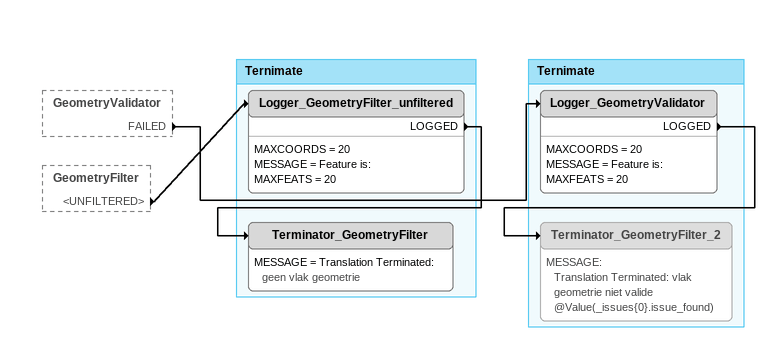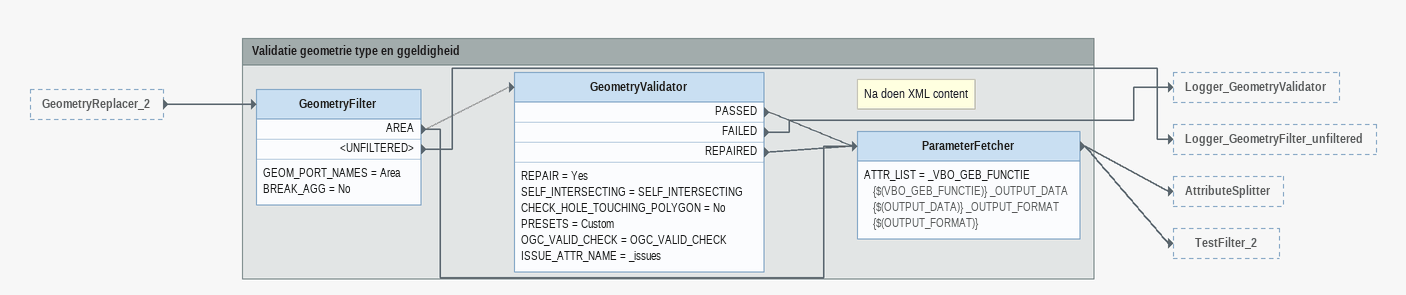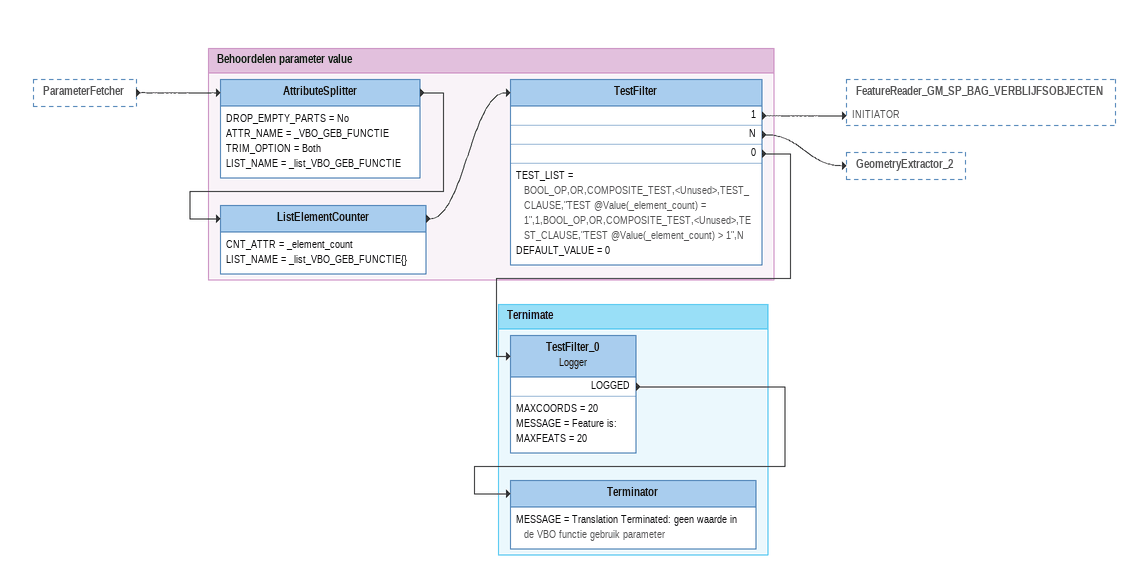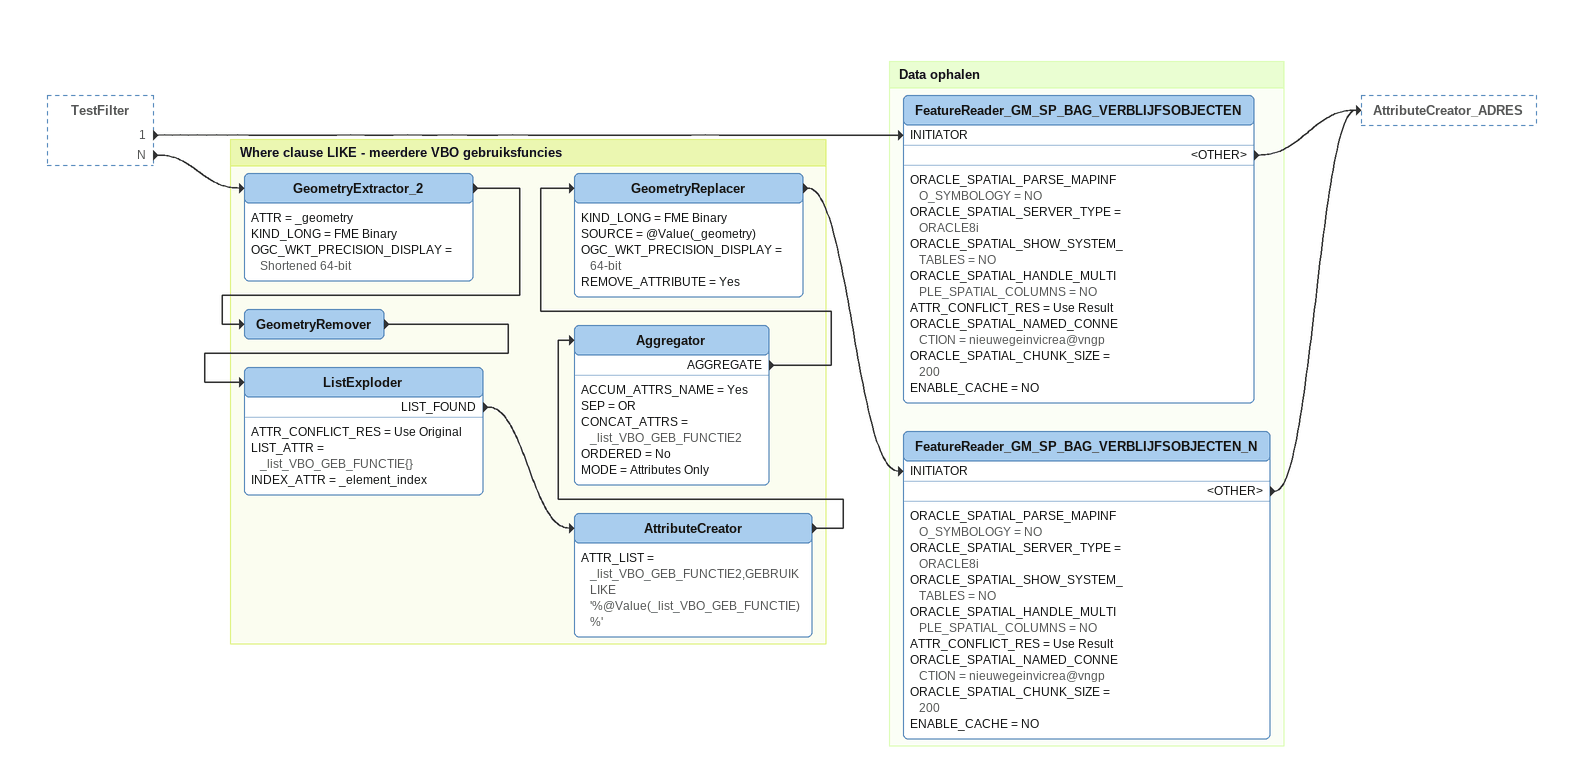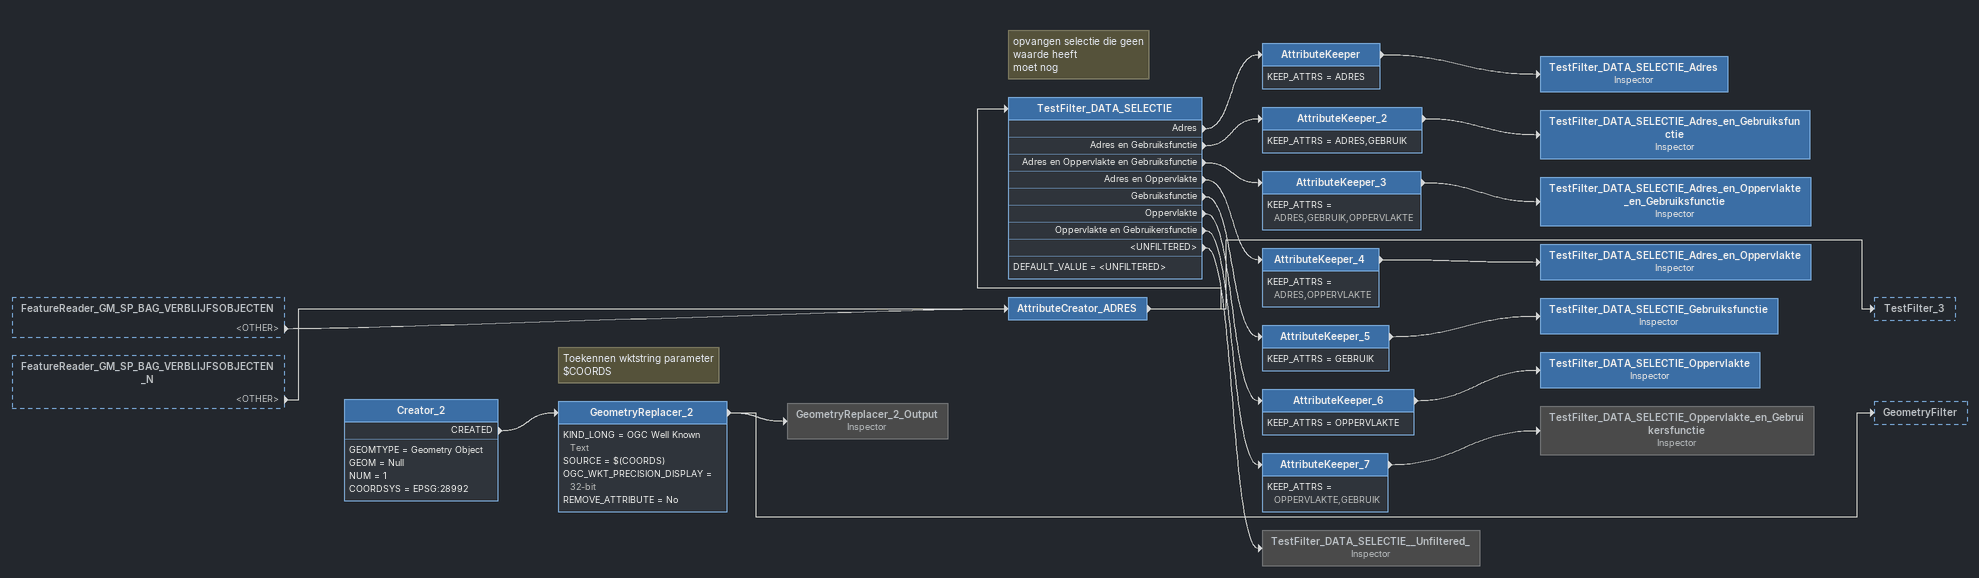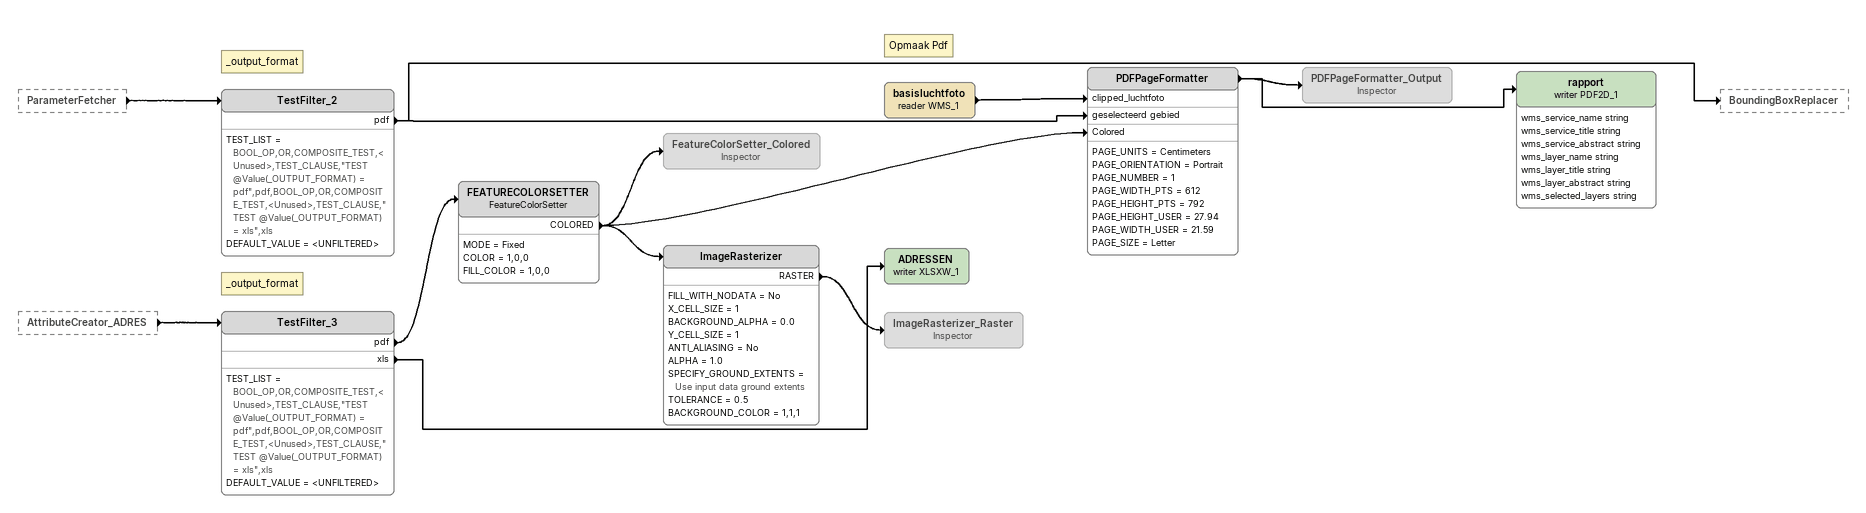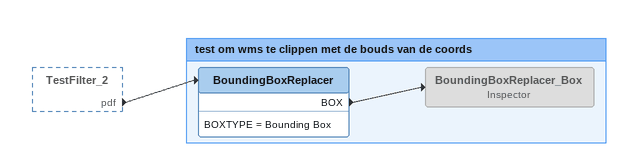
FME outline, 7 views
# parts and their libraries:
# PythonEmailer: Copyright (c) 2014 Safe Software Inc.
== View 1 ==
GeometryValidator [outside]
    FAILED -> Logger_GeometryValidator
GeometryFilter [outside]
    <UNFILTERED> -> Logger_GeometryFilter_unfiltered

Bookmark: Ternimate
Logger_GeometryValidator
    MAXCOORDS = 20
    MESSAGE = Feature is:
    MAXFEATS = 20
    LOGGED -> Terminator_GeometryFilter_2
Terminator_GeometryFilter_2 [off]
    MESSAGE:
      Translation Terminated: vlak geometrie niet valide
      @Value(_issues{0}.issue_found)

Bookmark: Ternimate
Logger_GeometryFilter_unfiltered
    MAXCOORDS = 20
    MESSAGE = Feature is:
    MAXFEATS = 20
    LOGGED -> Terminator_GeometryFilter
Terminator_GeometryFilter
    MESSAGE = Translation Terminated: geen vlak geometrie

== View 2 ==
GeometryReplacer_2 [outside]
    -> GeometryFilter

Bookmark: Validatie geometrie type en ggeldigheid
GeometryFilter
    GEOM_PORT_NAMES = Area
    BREAK_AGG = No
    AREA -> GeometryValidator [off]
    AREA -> ParameterFetcher
    <UNFILTERED> -> Logger_GeometryFilter_unfiltered
GeometryValidator
    REPAIR = Yes
    SELF_INTERSECTING = SELF_INTERSECTING
    CHECK_HOLE_TOUCHING_POLYGON = No
    PRESETS = Custom
    OGC_VALID_CHECK = OGC_VALID_CHECK
    ISSUE_ATTR_NAME = _issues
    PASSED -> ParameterFetcher
    FAILED -> Logger_GeometryValidator
    REPAIRED -> ParameterFetcher
Note: Na doen XML content
ParameterFetcher
    ATTR_LIST = _VBO_GEB_FUNCTIE {$(VBO_GEB_FUNCTIE)} _OUTPUT_DATA {$(OUTPUT_DATA)} _OUTPUT_FORMAT {$(OUTPUT_FORMAT)}
    -> AttributeSplitter
    -> TestFilter_2

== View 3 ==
ParameterFetcher [outside]
    -> AttributeSplitter

Bookmark: Behoordelen parameter value
AttributeSplitter
    DROP_EMPTY_PARTS = No
    ATTR_NAME = _VBO_GEB_FUNCTIE
    TRIM_OPTION = Both
    LIST_NAME = _list_VBO_GEB_FUNCTIE
    -> ListElementCounter
ListElementCounter
    CNT_ATTR = _element_count
    LIST_NAME = _list_VBO_GEB_FUNCTIE{}
    -> TestFilter
TestFilter
    TEST_LIST = BOOL_OP,OR,COMPOSITE_TEST,<Unused>,TEST_CLAUSE,"TEST @Value(_element_count) = 1",1,BOOL_OP,OR,COMPOSITE_TEST,<Unused>,TEST_CLAUSE,"TEST @Value(_element_count) > 1",N
    DEFAULT_VALUE = 0
    1 -> FeatureReader_GM_SP_BAG_VERBLIJFSOBJECTEN [INITIATOR]
    N -> GeometryExtractor_2
    0 -> TestFilter_0

Bookmark: Ternimate
TestFilter_0: Logger
    MAXCOORDS = 20
    MESSAGE = Feature is:
    MAXFEATS = 20
    LOGGED -> Terminator
Terminator
    MESSAGE = Translation Terminated: geen waarde in de VBO functie gebruik parameter

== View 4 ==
TestFilter [outside]
    1 -> FeatureReader_GM_SP_BAG_VERBLIJFSOBJECTEN [INITIATOR]
    N -> GeometryExtractor_2

Bookmark: Data ophalen
FeatureReader_GM_SP_BAG_VERBLIJFSOBJECTEN
    ORACLE_SPATIAL_PARSE_MAPINFO_SYMBOLOGY = NO
    ORACLE_SPATIAL_SERVER_TYPE = ORACLE8i
    ORACLE_SPATIAL_SHOW_SYSTEM_TABLES = NO
    ORACLE_SPATIAL_HANDLE_MULTIPLE_SPATIAL_COLUMNS = NO
    ATTR_CONFLICT_RES = Use Result
    ORACLE_SPATIAL_NAMED_CONNECTION = nieuwegeinvicrea@vngp
    ORACLE_SPATIAL_CHUNK_SIZE = 200
    ENABLE_CACHE = NO
    <OTHER> -> AttributeCreator_ADRES
FeatureReader_GM_SP_BAG_VERBLIJFSOBJECTEN_N
    ORACLE_SPATIAL_PARSE_MAPINFO_SYMBOLOGY = NO
    ORACLE_SPATIAL_SERVER_TYPE = ORACLE8i
    ORACLE_SPATIAL_SHOW_SYSTEM_TABLES = NO
    ORACLE_SPATIAL_HANDLE_MULTIPLE_SPATIAL_COLUMNS = NO
    ATTR_CONFLICT_RES = Use Result
    ORACLE_SPATIAL_NAMED_CONNECTION = nieuwegeinvicrea@vngp
    ORACLE_SPATIAL_CHUNK_SIZE = 200
    ENABLE_CACHE = NO
    <OTHER> -> AttributeCreator_ADRES

Bookmark: Where clause LIKE - meerdere VBO gebruiksfuncies
GeometryExtractor_2
    ATTR = _geometry
    KIND_LONG = FME Binary
    OGC_WKT_PRECISION_DISPLAY = Shortened 64-bit
    -> GeometryRemover
GeometryRemover
    -> ListExploder
ListExploder
    ATTR_CONFLICT_RES = Use Original
    LIST_ATTR = _list_VBO_GEB_FUNCTIE{}
    INDEX_ATTR = _element_index
    LIST_FOUND -> AttributeCreator
AttributeCreator
    ATTR_LIST = _list_VBO_GEB_FUNCTIE2,GEBRUIK LIKE '%@Value(_list_VBO_GEB_FUNCTIE)%'
    -> Aggregator
Aggregator
    ACCUM_ATTRS_NAME = Yes
    SEP = OR
    CONCAT_ATTRS = _list_VBO_GEB_FUNCTIE2
    ORDERED = No
    MODE = Attributes Only
    AGGREGATE -> GeometryReplacer
GeometryReplacer
    KIND_LONG = FME Binary
    SOURCE = @Value(_geometry)
    OGC_WKT_PRECISION_DISPLAY = 64-bit
    REMOVE_ATTRIBUTE = Yes
    -> FeatureReader_GM_SP_BAG_VERBLIJFSOBJECTEN_N [INITIATOR]

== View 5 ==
FeatureReader_GM_SP_BAG_VERBLIJFSOBJECTEN [outside]
    <OTHER> -> AttributeCreator_ADRES
FeatureReader_GM_SP_BAG_VERBLIJFSOBJECTEN_N [outside]
    <OTHER> -> AttributeCreator_ADRES
Creator_2
    GEOMTYPE = Geometry Object
    GEOM = Null
    NUM = 1
    COORDSYS = EPSG:28992
    CREATED -> GeometryReplacer_2
Note: Toekennen wktstring parameter / $COORDS
GeometryReplacer_2
    KIND_LONG = OGC Well Known Text
    SOURCE = $(COORDS)
    OGC_WKT_PRECISION_DISPLAY = 32-bit
    REMOVE_ATTRIBUTE = No
    -> GeometryFilter
    -> GeometryReplacer_2_Output
AttributeCreator_ADRES
    -> TestFilter_DATA_SELECTIE
    -> TestFilter_3
Note: opvangen selectie die geen waarde heeft / moet nog
TestFilter_DATA_SELECTIE
    DEFAULT_VALUE = <UNFILTERED>
    Adres -> AttributeKeeper
    Adres en Gebruiksfunctie -> AttributeKeeper_2
    Adres en Oppervlakte en Gebruiksfunctie -> AttributeKeeper_3
    Adres en Oppervlakte -> AttributeKeeper_4
    Gebruiksfunctie -> AttributeKeeper_5
    Oppervlakte -> AttributeKeeper_6
    Oppervlakte en Gebruikersfunctie -> AttributeKeeper_7
    <UNFILTERED> -> TestFilter_DATA_SELECTIE__Unfiltered_
AttributeKeeper
    KEEP_ATTRS = ADRES
    -> TestFilter_DATA_SELECTIE_Adres
TestFilter_DATA_SELECTIE_Adres: Inspector
AttributeKeeper_2
    KEEP_ATTRS = ADRES,GEBRUIK
    -> TestFilter_DATA_SELECTIE_Adres_en_Gebruiksfunctie
TestFilter_DATA_SELECTIE_Adres_en_Gebruiksfunctie: Inspector
AttributeKeeper_3
    KEEP_ATTRS = ADRES,GEBRUIK,OPPERVLAKTE
    -> TestFilter_DATA_SELECTIE_Adres_en_Oppervlakte_en_Gebruiksfunctie
TestFilter_DATA_SELECTIE_Adres_en_Oppervlakte_en_Gebruiksfunctie: Inspector
AttributeKeeper_4
    KEEP_ATTRS = ADRES,OPPERVLAKTE
    -> TestFilter_DATA_SELECTIE_Adres_en_Oppervlakte
TestFilter_DATA_SELECTIE_Adres_en_Oppervlakte: Inspector
AttributeKeeper_5
    KEEP_ATTRS = GEBRUIK
    -> TestFilter_DATA_SELECTIE_Gebruiksfunctie
TestFilter_DATA_SELECTIE_Gebruiksfunctie: Inspector
AttributeKeeper_6
    KEEP_ATTRS = OPPERVLAKTE
    -> TestFilter_DATA_SELECTIE_Oppervlakte
TestFilter_DATA_SELECTIE_Oppervlakte: Inspector
AttributeKeeper_7
    KEEP_ATTRS = OPPERVLAKTE,GEBRUIK
    -> TestFilter_DATA_SELECTIE_Oppervlakte_en_Gebruikersfunctie
TestFilter_DATA_SELECTIE_Oppervlakte_en_Gebruikersfunctie: Inspector [off]
TestFilter_DATA_SELECTIE__Unfiltered_: Inspector [off]
GeometryReplacer_2_Output: Inspector [off]

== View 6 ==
ParameterFetcher [outside]
    -> TestFilter_2
AttributeCreator_ADRES [outside]
    -> TestFilter_3
Note: _output_format
TestFilter_3
    TEST_LIST = BOOL_OP,OR,COMPOSITE_TEST,<Unused>,TEST_CLAUSE,"TEST @Value(_OUTPUT_FORMAT) = pdf",pdf,BOOL_OP,OR,COMPOSITE_TEST,<Unused>,TEST_CLAUSE,"TEST @Value(_OUTPUT_FORMAT) = xls",xls
    DEFAULT_VALUE = <UNFILTERED>
    pdf -> FEATURECOLORSETTER
    xls -> ADRESSEN (writer XLSXW_1)
FEATURECOLORSETTER: FeatureColorSetter
    MODE = Fixed
    COLOR = 1,0,0
    FILL_COLOR = 1,0,0
    COLORED -> ImageRasterizer
    COLORED -> FeatureColorSetter_Colored
    COLORED -> PDFPageFormatter [Colored]
FeatureColorSetter_Colored: Inspector [off]
ImageRasterizer
    FILL_WITH_NODATA = No
    X_CELL_SIZE = 1
    BACKGROUND_ALPHA = 0.0
    Y_CELL_SIZE = 1
    ANTI_ALIASING = No
    ALPHA = 1.0
    SPECIFY_GROUND_EXTENTS = Use input data ground extents
    TOLERANCE = 0.5
    BACKGROUND_COLOR = 1,1,1
    RASTER -> ImageRasterizer_Raster
ImageRasterizer_Raster: Inspector [off]
ADRESSEN (writer XLSXW_1)
Note: _output_format
TestFilter_2
    TEST_LIST = BOOL_OP,OR,COMPOSITE_TEST,<Unused>,TEST_CLAUSE,"TEST @Value(_OUTPUT_FORMAT) = pdf",pdf,BOOL_OP,OR,COMPOSITE_TEST,<Unused>,TEST_CLAUSE,"TEST @Value(_OUTPUT_FORMAT) = xls",xls
    DEFAULT_VALUE = <UNFILTERED>
    pdf -> BoundingBoxReplacer
    pdf -> PDFPageFormatter [geselecteerd gebied]
Note: Opmaak Pdf
basisluchtfoto (reader WMS_1)
    -> PDFPageFormatter [clipped_luchtfoto]
PDFPageFormatter
    PAGE_UNITS = Centimeters
    PAGE_ORIENTATION = Portrait
    PAGE_NUMBER = 1
    PAGE_WIDTH_PTS = 612
    PAGE_HEIGHT_PTS = 792
    PAGE_HEIGHT_USER = 27.94
    PAGE_WIDTH_USER = 21.59
    PAGE_SIZE = Letter
    -> rapport (writer PDF2D_1)
    -> PDFPageFormatter_Output
PDFPageFormatter_Output: Inspector [off]
rapport (writer PDF2D_1)
    attributes: wms_service_name string, wms_service_title string, wms_service_abstract string, wms_layer_name string, wms_layer_title string, wms_layer_abstract string, wms_selected_layers string

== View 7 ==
TestFilter_2 [outside]
    pdf -> BoundingBoxReplacer

Bookmark: test om wms te clippen met de bouds van de coords
BoundingBoxReplacer
    BOXTYPE = Bounding Box
    BOX -> BoundingBoxReplacer_Box
BoundingBoxReplacer_Box: Inspector [off]
